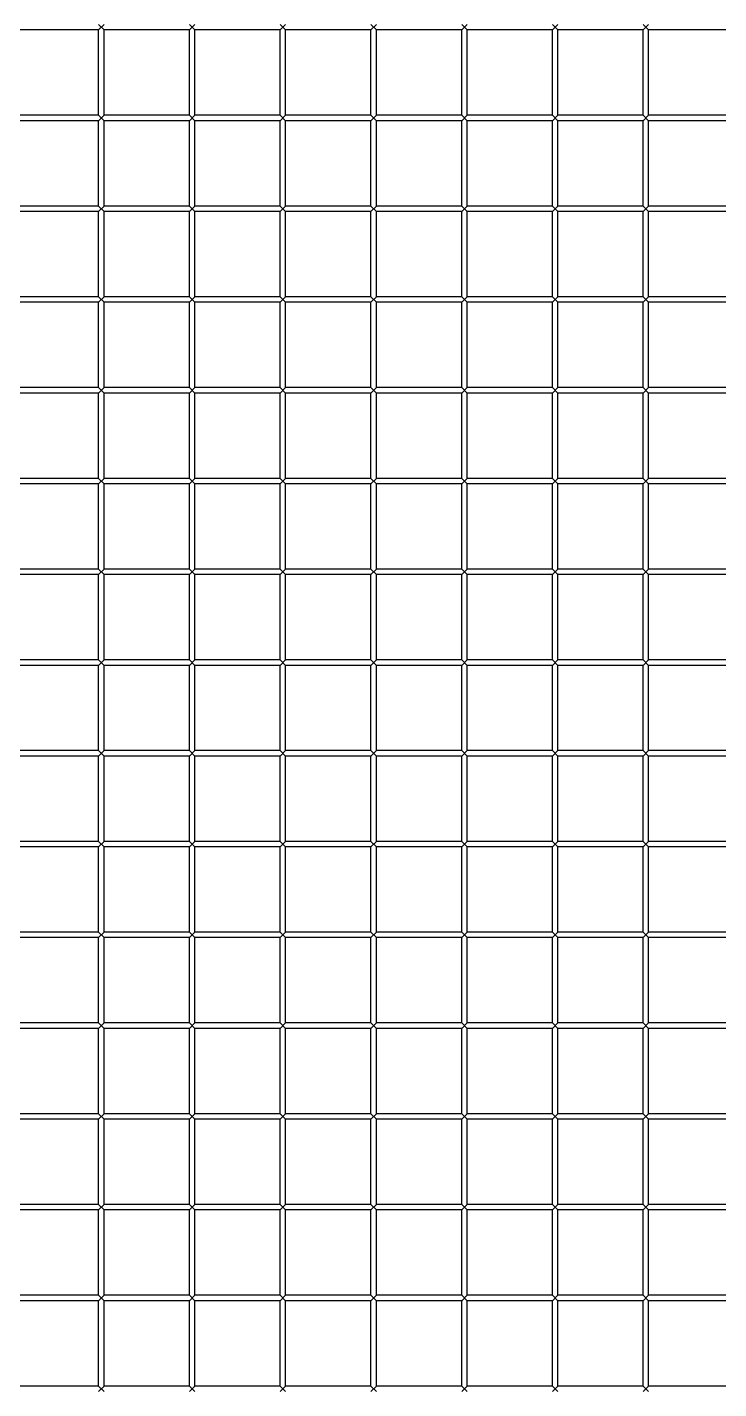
# Model space of a CAD drawing. Header units: millimetres. Extents: x -198529 to 244266, y -64 to 158464.
# Drawn here: x -172396 to -172015, y 120141 to 120891 of the extents above; entities that cross this region are included whole.
import ezdxf

# ---------------------------------------------------------------- set-up
doc = ezdxf.new("R2010")
doc.units = ezdxf.units.MM
doc.layers.add('0-DCC', color=30, linetype='Continuous')

# ---------------------------------------------------------------- blocks, each defined once
blk = doc.blocks.new('DCC2850x2300(右)')
at = {"color": 0, "linetype": 'Continuous'}
for p, q in [((53086.5, -72856.48), (53083.5, -72853.48)), ((53083.5, -72856.48), (53086.5, -72853.48)), ((53136.5, -72856.48), (53133.5, -72853.48)), ((53133.5, -72856.48), (53136.5, -72853.48)), ((53186.5, -72856.48), (53183.5, -72853.48)), ((53183.5, -72856.48), (53186.5, -72853.48)), ((53236.5, -72856.48), (53233.5, -72853.48)), ((53233.5, -72856.48), (53236.5, -72853.48)), ((53286.5, -72856.48), (53283.5, -72853.48)), ((53283.5, -72856.48), (53286.5, -72853.48)), ((53336.5, -72856.48), (53333.5, -72853.48)), ((53333.5, -72856.48), (53336.5, -72853.48)), ((53386.5, -72856.48), (53383.5, -72853.48)), ((53383.5, -72856.48), (53386.5, -72853.48)), ((53036.5, -72856.48), (53083.5, -72856.48)), ((53083.5, -72903.48), (53083.5, -72856.48)), ((53086.5, -72903.48), (53086.5, -72856.48)), ((53086.5, -72856.48), (53133.5, -72856.48)), ((53133.5, -72903.48), (53133.5, -72856.48)), ((53136.5, -72903.48), (53136.5, -72856.48)), ((53136.5, -72856.48), (53183.5, -72856.48)), ((53183.5, -72903.48), (53183.5, -72856.48)), ((53186.5, -72903.48), (53186.5, -72856.48)), ((53186.5, -72856.48), (53233.5, -72856.48)), ((53233.5, -72903.48), (53233.5, -72856.48)), ((53236.5, -72903.48), (53236.5, -72856.48)), ((53236.5, -72856.48), (53283.5, -72856.48)), ((53283.5, -72903.48), (53283.5, -72856.48)), ((53286.5, -72903.48), (53286.5, -72856.48)), ((53286.5, -72856.48), (53333.5, -72856.48)), ((53333.5, -72903.48), (53333.5, -72856.48)), ((53336.5, -72903.48), (53336.5, -72856.48)), ((53336.5, -72856.48), (53383.5, -72856.48)), ((53383.5, -72903.48), (53383.5, -72856.48)), ((53386.5, -72903.48), (53386.5, -72856.48)), ((53386.5, -72856.48), (53433.5, -72856.48)), ((53036.5, -72903.48), (53083.5, -72903.48)), ((53036.5, -72906.48), (53083.5, -72906.48)), ((53086.5, -72906.48), (53083.5, -72903.48)), ((53083.5, -72906.48), (53086.5, -72903.48)), ((53083.5, -72953.48), (53083.5, -72906.48)), ((53086.5, -72903.48), (53133.5, -72903.48)), ((53086.5, -72953.48), (53086.5, -72906.48)), ((53086.5, -72906.48), (53133.5, -72906.48)), ((53136.5, -72906.48), (53133.5, -72903.48)), ((53133.5, -72906.48), (53136.5, -72903.48)), ((53133.5, -72953.48), (53133.5, -72906.48)), ((53136.5, -72903.48), (53183.5, -72903.48)), ((53136.5, -72953.48), (53136.5, -72906.48)), ((53136.5, -72906.48), (53183.5, -72906.48)), ((53186.5, -72906.48), (53183.5, -72903.48)), ((53183.5, -72906.48), (53186.5, -72903.48)), ((53183.5, -72953.48), (53183.5, -72906.48)), ((53186.5, -72903.48), (53233.5, -72903.48)), ((53186.5, -72953.48), (53186.5, -72906.48)), ((53186.5, -72906.48), (53233.5, -72906.48)), ((53236.5, -72906.48), (53233.5, -72903.48)), ((53233.5, -72906.48), (53236.5, -72903.48)), ((53233.5, -72953.48), (53233.5, -72906.48)), ((53236.5, -72903.48), (53283.5, -72903.48)), ((53236.5, -72953.48), (53236.5, -72906.48)), ((53236.5, -72906.48), (53283.5, -72906.48)), ((53286.5, -72906.48), (53283.5, -72903.48)), ((53283.5, -72906.48), (53286.5, -72903.48)), ((53283.5, -72953.48), (53283.5, -72906.48)), ((53286.5, -72903.48), (53333.5, -72903.48)), ((53286.5, -72953.48), (53286.5, -72906.48)), ((53286.5, -72906.48), (53333.5, -72906.48)), ((53336.5, -72906.48), (53333.5, -72903.48)), ((53333.5, -72906.48), (53336.5, -72903.48)), ((53333.5, -72953.48), (53333.5, -72906.48)), ((53336.5, -72903.48), (53383.5, -72903.48)), ((53336.5, -72953.48), (53336.5, -72906.48)), ((53336.5, -72906.48), (53383.5, -72906.48)), ((53386.5, -72906.48), (53383.5, -72903.48)), ((53383.5, -72906.48), (53386.5, -72903.48)), ((53383.5, -72953.48), (53383.5, -72906.48)), ((53386.5, -72903.48), (53433.5, -72903.48)), ((53386.5, -72953.48), (53386.5, -72906.48)), ((53386.5, -72906.48), (53433.5, -72906.48)), ((53036.5, -72953.48), (53083.5, -72953.48)), ((53036.5, -72956.48), (53083.5, -72956.48)), ((53086.5, -72956.48), (53083.5, -72953.48)), ((53083.5, -72956.48), (53086.5, -72953.48)), ((53083.5, -73003.48), (53083.5, -72956.48)), ((53086.5, -72953.48), (53133.5, -72953.48)), ((53086.5, -73003.48), (53086.5, -72956.48)), ((53086.5, -72956.48), (53133.5, -72956.48)), ((53136.5, -72956.48), (53133.5, -72953.48)), ((53133.5, -72956.48), (53136.5, -72953.48)), ((53133.5, -73003.48), (53133.5, -72956.48)), ((53136.5, -72953.48), (53183.5, -72953.48)), ((53136.5, -73003.48), (53136.5, -72956.48)), ((53136.5, -72956.48), (53183.5, -72956.48)), ((53186.5, -72956.48), (53183.5, -72953.48)), ((53183.5, -72956.48), (53186.5, -72953.48)), ((53183.5, -73003.48), (53183.5, -72956.48)), ((53186.5, -72953.48), (53233.5, -72953.48)), ((53186.5, -73003.48), (53186.5, -72956.48)), ((53186.5, -72956.48), (53233.5, -72956.48)), ((53236.5, -72956.48), (53233.5, -72953.48)), ((53233.5, -72956.48), (53236.5, -72953.48)), ((53233.5, -73003.48), (53233.5, -72956.48)), ((53236.5, -72953.48), (53283.5, -72953.48)), ((53236.5, -73003.48), (53236.5, -72956.48)), ((53236.5, -72956.48), (53283.5, -72956.48)), ((53286.5, -72956.48), (53283.5, -72953.48)), ((53283.5, -72956.48), (53286.5, -72953.48)), ((53283.5, -73003.48), (53283.5, -72956.48)), ((53286.5, -72953.48), (53333.5, -72953.48)), ((53286.5, -73003.48), (53286.5, -72956.48)), ((53286.5, -72956.48), (53333.5, -72956.48)), ((53336.5, -72956.48), (53333.5, -72953.48)), ((53333.5, -72956.48), (53336.5, -72953.48)), ((53333.5, -73003.48), (53333.5, -72956.48)), ((53336.5, -72953.48), (53383.5, -72953.48)), ((53336.5, -73003.48), (53336.5, -72956.48)), ((53336.5, -72956.48), (53383.5, -72956.48)), ((53386.5, -72956.48), (53383.5, -72953.48)), ((53383.5, -72956.48), (53386.5, -72953.48)), ((53383.5, -73003.48), (53383.5, -72956.48)), ((53386.5, -72953.48), (53433.5, -72953.48)), ((53386.5, -73003.48), (53386.5, -72956.48)), ((53386.5, -72956.48), (53433.5, -72956.48)), ((53036.5, -73003.48), (53083.5, -73003.48)), ((53086.5, -73006.48), (53083.5, -73003.48)), ((53083.5, -73006.48), (53086.5, -73003.48)), ((53086.5, -73003.48), (53133.5, -73003.48)), ((53136.5, -73006.48), (53133.5, -73003.48)), ((53133.5, -73006.48), (53136.5, -73003.48)), ((53136.5, -73003.48), (53183.5, -73003.48)), ((53186.5, -73006.48), (53183.5, -73003.48)), ((53183.5, -73006.48), (53186.5, -73003.48)), ((53186.5, -73003.48), (53233.5, -73003.48)), ((53236.5, -73006.48), (53233.5, -73003.48)), ((53233.5, -73006.48), (53236.5, -73003.48)), ((53236.5, -73003.48), (53283.5, -73003.48)), ((53286.5, -73006.48), (53283.5, -73003.48)), ((53283.5, -73006.48), (53286.5, -73003.48)), ((53286.5, -73003.48), (53333.5, -73003.48)), ((53336.5, -73006.48), (53333.5, -73003.48)), ((53333.5, -73006.48), (53336.5, -73003.48)), ((53336.5, -73003.48), (53383.5, -73003.48)), ((53386.5, -73006.48), (53383.5, -73003.48)), ((53383.5, -73006.48), (53386.5, -73003.48)), ((53386.5, -73003.48), (53433.5, -73003.48)), ((53036.5, -73006.48), (53083.5, -73006.48)), ((53083.5, -73053.48), (53083.5, -73006.48)), ((53086.5, -73053.48), (53086.5, -73006.48)), ((53086.5, -73006.48), (53133.5, -73006.48)), ((53133.5, -73053.48), (53133.5, -73006.48)), ((53136.5, -73053.48), (53136.5, -73006.48)), ((53136.5, -73006.48), (53183.5, -73006.48)), ((53183.5, -73053.48), (53183.5, -73006.48)), ((53186.5, -73053.48), (53186.5, -73006.48)), ((53186.5, -73006.48), (53233.5, -73006.48)), ((53233.5, -73053.48), (53233.5, -73006.48)), ((53236.5, -73053.48), (53236.5, -73006.48)), ((53236.5, -73006.48), (53283.5, -73006.48)), ((53283.5, -73053.48), (53283.5, -73006.48)), ((53286.5, -73053.48), (53286.5, -73006.48)), ((53286.5, -73006.48), (53333.5, -73006.48)), ((53333.5, -73053.48), (53333.5, -73006.48)), ((53336.5, -73053.48), (53336.5, -73006.48)), ((53336.5, -73006.48), (53383.5, -73006.48)), ((53383.5, -73053.48), (53383.5, -73006.48)), ((53386.5, -73053.48), (53386.5, -73006.48)), ((53386.5, -73006.48), (53433.5, -73006.48)), ((53036.5, -73053.48), (53083.5, -73053.48)), ((53036.5, -73056.48), (53083.5, -73056.48)), ((53086.5, -73056.48), (53083.5, -73053.48)), ((53083.5, -73056.48), (53086.5, -73053.48)), ((53083.5, -73103.48), (53083.5, -73056.48)), ((53086.5, -73053.48), (53133.5, -73053.48)), ((53086.5, -73103.48), (53086.5, -73056.48)), ((53086.5, -73056.48), (53133.5, -73056.48)), ((53136.5, -73056.48), (53133.5, -73053.48)), ((53133.5, -73056.48), (53136.5, -73053.48)), ((53133.5, -73103.48), (53133.5, -73056.48)), ((53136.5, -73053.48), (53183.5, -73053.48)), ((53136.5, -73103.48), (53136.5, -73056.48)), ((53136.5, -73056.48), (53183.5, -73056.48)), ((53186.5, -73056.48), (53183.5, -73053.48)), ((53183.5, -73056.48), (53186.5, -73053.48)), ((53183.5, -73103.48), (53183.5, -73056.48)), ((53186.5, -73053.48), (53233.5, -73053.48)), ((53186.5, -73103.48), (53186.5, -73056.48)), ((53186.5, -73056.48), (53233.5, -73056.48)), ((53236.5, -73056.48), (53233.5, -73053.48)), ((53233.5, -73056.48), (53236.5, -73053.48)), ((53233.5, -73103.48), (53233.5, -73056.48)), ((53236.5, -73053.48), (53283.5, -73053.48)), ((53236.5, -73103.48), (53236.5, -73056.48)), ((53236.5, -73056.48), (53283.5, -73056.48)), ((53286.5, -73056.48), (53283.5, -73053.48)), ((53283.5, -73056.48), (53286.5, -73053.48)), ((53283.5, -73103.48), (53283.5, -73056.48)), ((53286.5, -73053.48), (53333.5, -73053.48)), ((53286.5, -73103.48), (53286.5, -73056.48)), ((53286.5, -73056.48), (53333.5, -73056.48)), ((53336.5, -73056.48), (53333.5, -73053.48)), ((53333.5, -73056.48), (53336.5, -73053.48)), ((53333.5, -73103.48), (53333.5, -73056.48)), ((53336.5, -73053.48), (53383.5, -73053.48)), ((53336.5, -73103.48), (53336.5, -73056.48)), ((53336.5, -73056.48), (53383.5, -73056.48)), ((53386.5, -73056.48), (53383.5, -73053.48)), ((53383.5, -73056.48), (53386.5, -73053.48)), ((53383.5, -73103.48), (53383.5, -73056.48)), ((53386.5, -73053.48), (53433.5, -73053.48)), ((53386.5, -73103.48), (53386.5, -73056.48)), ((53386.5, -73056.48), (53433.5, -73056.48)), ((53036.5, -73103.48), (53083.5, -73103.48)), ((53036.5, -73106.48), (53083.5, -73106.48)), ((53086.5, -73106.48), (53083.5, -73103.48)), ((53083.5, -73106.48), (53086.5, -73103.48)), ((53083.5, -73153.48), (53083.5, -73106.48)), ((53086.5, -73103.48), (53133.5, -73103.48)), ((53086.5, -73153.48), (53086.5, -73106.48)), ((53086.5, -73106.48), (53133.5, -73106.48)), ((53136.5, -73106.48), (53133.5, -73103.48)), ((53133.5, -73106.48), (53136.5, -73103.48)), ((53133.5, -73153.48), (53133.5, -73106.48)), ((53136.5, -73103.48), (53183.5, -73103.48)), ((53136.5, -73153.48), (53136.5, -73106.48)), ((53136.5, -73106.48), (53183.5, -73106.48)), ((53186.5, -73106.48), (53183.5, -73103.48)), ((53183.5, -73106.48), (53186.5, -73103.48)), ((53183.5, -73153.48), (53183.5, -73106.48)), ((53186.5, -73103.48), (53233.5, -73103.48)), ((53186.5, -73153.48), (53186.5, -73106.48)), ((53186.5, -73106.48), (53233.5, -73106.48)), ((53236.5, -73106.48), (53233.5, -73103.48)), ((53233.5, -73106.48), (53236.5, -73103.48)), ((53233.5, -73153.48), (53233.5, -73106.48)), ((53236.5, -73103.48), (53283.5, -73103.48)), ((53236.5, -73153.48), (53236.5, -73106.48)), ((53236.5, -73106.48), (53283.5, -73106.48)), ((53286.5, -73106.48), (53283.5, -73103.48)), ((53283.5, -73106.48), (53286.5, -73103.48)), ((53283.5, -73153.48), (53283.5, -73106.48)), ((53286.5, -73103.48), (53333.5, -73103.48)), ((53286.5, -73153.48), (53286.5, -73106.48)), ((53286.5, -73106.48), (53333.5, -73106.48)), ((53336.5, -73106.48), (53333.5, -73103.48)), ((53333.5, -73106.48), (53336.5, -73103.48)), ((53333.5, -73153.48), (53333.5, -73106.48)), ((53336.5, -73103.48), (53383.5, -73103.48)), ((53336.5, -73153.48), (53336.5, -73106.48)), ((53336.5, -73106.48), (53383.5, -73106.48)), ((53386.5, -73106.48), (53383.5, -73103.48)), ((53383.5, -73106.48), (53386.5, -73103.48)), ((53383.5, -73153.48), (53383.5, -73106.48)), ((53386.5, -73103.48), (53433.5, -73103.48)), ((53386.5, -73153.48), (53386.5, -73106.48)), ((53386.5, -73106.48), (53433.5, -73106.48)), ((53036.5, -73153.48), (53083.5, -73153.48)), ((53086.5, -73156.48), (53083.5, -73153.48)), ((53086.5, -73153.48), (53083.5, -73156.48)), ((53086.5, -73153.48), (53133.5, -73153.48)), ((53136.5, -73156.48), (53133.5, -73153.48)), ((53133.5, -73156.48), (53136.5, -73153.48)), ((53136.5, -73153.48), (53183.5, -73153.48)), ((53186.5, -73156.48), (53183.5, -73153.48)), ((53183.5, -73156.48), (53186.5, -73153.48)), ((53186.5, -73153.48), (53233.5, -73153.48)), ((53236.5, -73156.48), (53233.5, -73153.48)), ((53233.5, -73156.48), (53236.5, -73153.48)), ((53236.5, -73153.48), (53283.5, -73153.48)), ((53286.5, -73156.48), (53283.5, -73153.48)), ((53283.5, -73156.48), (53286.5, -73153.48)), ((53286.5, -73153.48), (53333.5, -73153.48)), ((53336.5, -73156.48), (53333.5, -73153.48)), ((53333.5, -73156.48), (53336.5, -73153.48)), ((53336.5, -73153.48), (53383.5, -73153.48)), ((53386.5, -73156.48), (53383.5, -73153.48)), ((53383.5, -73156.48), (53386.5, -73153.48)), ((53386.5, -73153.48), (53433.5, -73153.48)), ((53036.5, -73156.48), (53083.5, -73156.48)), ((53083.5, -73203.48), (53083.5, -73156.48)), ((53086.5, -73203.48), (53086.5, -73156.48)), ((53086.5, -73156.48), (53133.5, -73156.48)), ((53133.5, -73203.48), (53133.5, -73156.48)), ((53136.5, -73203.48), (53136.5, -73156.48)), ((53136.5, -73156.48), (53183.5, -73156.48)), ((53183.5, -73203.48), (53183.5, -73156.48)), ((53186.5, -73203.48), (53186.5, -73156.48)), ((53186.5, -73156.48), (53233.5, -73156.48)), ((53233.5, -73203.48), (53233.5, -73156.48)), ((53236.5, -73203.48), (53236.5, -73156.48)), ((53236.5, -73156.48), (53283.5, -73156.48)), ((53283.5, -73203.48), (53283.5, -73156.48)), ((53286.5, -73203.48), (53286.5, -73156.48)), ((53286.5, -73156.48), (53333.5, -73156.48)), ((53333.5, -73203.48), (53333.5, -73156.48)), ((53336.5, -73203.48), (53336.5, -73156.48)), ((53336.5, -73156.48), (53383.5, -73156.48)), ((53383.5, -73203.48), (53383.5, -73156.48)), ((53386.5, -73203.48), (53386.5, -73156.48)), ((53386.5, -73156.48), (53433.5, -73156.48)), ((53036.5, -73203.48), (53083.5, -73203.48)), ((53036.5, -73206.48), (53083.5, -73206.48)), ((53086.5, -73206.48), (53083.5, -73203.48)), ((53086.5, -73203.48), (53083.5, -73206.48)), ((53083.5, -73253.48), (53083.5, -73206.48)), ((53086.5, -73203.48), (53133.5, -73203.48)), ((53086.5, -73253.48), (53086.5, -73206.48)), ((53086.5, -73206.48), (53133.5, -73206.48)), ((53136.5, -73206.48), (53133.5, -73203.48)), ((53136.5, -73203.48), (53133.5, -73206.48)), ((53133.5, -73253.48), (53133.5, -73206.48)), ((53136.5, -73203.48), (53183.5, -73203.48)), ((53136.5, -73253.48), (53136.5, -73206.48)), ((53136.5, -73206.48), (53183.5, -73206.48)), ((53186.5, -73206.48), (53183.5, -73203.48)), ((53183.5, -73206.48), (53186.5, -73203.48)), ((53183.5, -73253.48), (53183.5, -73206.48)), ((53186.5, -73203.48), (53233.5, -73203.48)), ((53186.5, -73253.48), (53186.5, -73206.48)), ((53186.5, -73206.48), (53233.5, -73206.48)), ((53236.5, -73206.48), (53233.5, -73203.48)), ((53233.5, -73206.48), (53236.5, -73203.48)), ((53233.5, -73253.48), (53233.5, -73206.48)), ((53236.5, -73203.48), (53283.5, -73203.48)), ((53236.5, -73253.48), (53236.5, -73206.48)), ((53236.5, -73206.48), (53283.5, -73206.48)), ((53286.5, -73206.48), (53283.5, -73203.48)), ((53283.5, -73206.48), (53286.5, -73203.48)), ((53283.5, -73253.48), (53283.5, -73206.48)), ((53286.5, -73203.48), (53333.5, -73203.48)), ((53286.5, -73253.48), (53286.5, -73206.48)), ((53286.5, -73206.48), (53333.5, -73206.48)), ((53336.5, -73206.48), (53333.5, -73203.48)), ((53333.5, -73206.48), (53336.5, -73203.48)), ((53333.5, -73253.48), (53333.5, -73206.48)), ((53336.5, -73203.48), (53383.5, -73203.48)), ((53336.5, -73253.48), (53336.5, -73206.48)), ((53336.5, -73206.48), (53383.5, -73206.48)), ((53386.5, -73206.48), (53383.5, -73203.48)), ((53383.5, -73206.48), (53386.5, -73203.48)), ((53383.5, -73253.48), (53383.5, -73206.48)), ((53386.5, -73203.48), (53433.5, -73203.48)), ((53386.5, -73253.48), (53386.5, -73206.48)), ((53386.5, -73206.48), (53433.5, -73206.48)), ((53036.5, -73253.48), (53083.5, -73253.48)), ((53036.5, -73256.48), (53083.5, -73256.48)), ((53086.5, -73256.48), (53083.5, -73253.48)), ((53086.5, -73253.48), (53083.5, -73256.48)), ((53083.5, -73303.48), (53083.5, -73256.48)), ((53086.5, -73253.48), (53133.5, -73253.48)), ((53086.5, -73303.48), (53086.5, -73256.48)), ((53086.5, -73256.48), (53133.5, -73256.48)), ((53136.5, -73256.48), (53133.5, -73253.48)), ((53136.5, -73253.48), (53133.5, -73256.48)), ((53133.5, -73303.48), (53133.5, -73256.48)), ((53136.5, -73253.48), (53183.5, -73253.48)), ((53136.5, -73303.48), (53136.5, -73256.48)), ((53136.5, -73256.48), (53183.5, -73256.48)), ((53186.5, -73256.48), (53183.5, -73253.48)), ((53186.5, -73253.48), (53183.5, -73256.48)), ((53183.5, -73303.48), (53183.5, -73256.48)), ((53186.5, -73253.48), (53233.5, -73253.48)), ((53186.5, -73303.48), (53186.5, -73256.48)), ((53186.5, -73256.48), (53233.5, -73256.48)), ((53236.5, -73256.48), (53233.5, -73253.48)), ((53233.5, -73256.48), (53236.5, -73253.48)), ((53233.5, -73303.48), (53233.5, -73256.48)), ((53236.5, -73253.48), (53283.5, -73253.48)), ((53236.5, -73303.48), (53236.5, -73256.48)), ((53236.5, -73256.48), (53283.5, -73256.48)), ((53286.5, -73256.48), (53283.5, -73253.48)), ((53283.5, -73256.48), (53286.5, -73253.48)), ((53283.5, -73303.48), (53283.5, -73256.48)), ((53286.5, -73253.48), (53333.5, -73253.48)), ((53286.5, -73303.48), (53286.5, -73256.48)), ((53286.5, -73256.48), (53333.5, -73256.48)), ((53336.5, -73256.48), (53333.5, -73253.48)), ((53333.5, -73256.48), (53336.5, -73253.48)), ((53333.5, -73303.48), (53333.5, -73256.48)), ((53336.5, -73253.48), (53383.5, -73253.48)), ((53336.5, -73303.48), (53336.5, -73256.48)), ((53336.5, -73256.48), (53383.5, -73256.48)), ((53386.5, -73256.48), (53383.5, -73253.48)), ((53383.5, -73256.48), (53386.5, -73253.48)), ((53383.5, -73303.48), (53383.5, -73256.48)), ((53386.5, -73253.48), (53433.5, -73253.48)), ((53386.5, -73303.48), (53386.5, -73256.48)), ((53386.5, -73256.48), (53433.5, -73256.48)), ((53036.5, -73303.48), (53083.5, -73303.48)), ((53086.5, -73306.48), (53083.5, -73303.48)), ((53086.5, -73303.48), (53083.5, -73306.48)), ((53086.5, -73303.48), (53133.5, -73303.48)), ((53136.5, -73306.48), (53133.5, -73303.48)), ((53136.5, -73303.48), (53133.5, -73306.48)), ((53136.5, -73303.48), (53183.5, -73303.48)), ((53186.5, -73306.48), (53183.5, -73303.48)), ((53186.5, -73303.48), (53183.5, -73306.48)), ((53186.5, -73303.48), (53233.5, -73303.48)), ((53236.5, -73306.48), (53233.5, -73303.48)), ((53236.5, -73303.48), (53233.5, -73306.48)), ((53236.5, -73303.48), (53283.5, -73303.48)), ((53286.5, -73306.48), (53283.5, -73303.48)), ((53283.5, -73306.48), (53286.5, -73303.48)), ((53286.5, -73303.48), (53333.5, -73303.48)), ((53336.5, -73306.48), (53333.5, -73303.48)), ((53333.5, -73306.48), (53336.5, -73303.48)), ((53336.5, -73303.48), (53383.5, -73303.48)), ((53386.5, -73306.48), (53383.5, -73303.48)), ((53383.5, -73306.48), (53386.5, -73303.48)), ((53386.5, -73303.48), (53433.5, -73303.48)), ((53036.5, -73306.48), (53083.5, -73306.48)), ((53083.5, -73353.48), (53083.5, -73306.48)), ((53086.5, -73353.48), (53086.5, -73306.48)), ((53086.5, -73306.48), (53133.5, -73306.48)), ((53133.5, -73353.48), (53133.5, -73306.48)), ((53136.5, -73353.48), (53136.5, -73306.48)), ((53136.5, -73306.48), (53183.5, -73306.48)), ((53183.5, -73353.48), (53183.5, -73306.48)), ((53186.5, -73353.48), (53186.5, -73306.48)), ((53186.5, -73306.48), (53233.5, -73306.48)), ((53233.5, -73353.48), (53233.5, -73306.48)), ((53236.5, -73353.48), (53236.5, -73306.48)), ((53236.5, -73306.48), (53283.5, -73306.48)), ((53283.5, -73353.48), (53283.5, -73306.48)), ((53286.5, -73353.48), (53286.5, -73306.48)), ((53286.5, -73306.48), (53333.5, -73306.48)), ((53333.5, -73353.48), (53333.5, -73306.48)), ((53336.5, -73353.48), (53336.5, -73306.48)), ((53336.5, -73306.48), (53383.5, -73306.48)), ((53383.5, -73353.48), (53383.5, -73306.48)), ((53386.5, -73353.48), (53386.5, -73306.48)), ((53386.5, -73306.48), (53433.5, -73306.48)), ((53036.5, -73353.48), (53083.5, -73353.48)), ((53036.5, -73356.48), (53083.5, -73356.48)), ((53086.5, -73356.48), (53083.5, -73353.48)), ((53086.5, -73353.48), (53083.5, -73356.48)), ((53083.5, -73403.48), (53083.5, -73356.48)), ((53086.5, -73353.48), (53133.5, -73353.48)), ((53086.5, -73403.48), (53086.5, -73356.48)), ((53086.5, -73356.48), (53133.5, -73356.48)), ((53136.5, -73353.48), (53133.5, -73356.48)), ((53136.5, -73356.48), (53133.5, -73353.48)), ((53133.5, -73403.48), (53133.5, -73356.48)), ((53136.5, -73353.48), (53183.5, -73353.48)), ((53136.5, -73403.48), (53136.5, -73356.48)), ((53136.5, -73356.48), (53183.5, -73356.48)), ((53186.5, -73353.48), (53183.5, -73356.48)), ((53186.5, -73356.48), (53183.5, -73353.48)), ((53183.5, -73403.48), (53183.5, -73356.48)), ((53186.5, -73353.48), (53233.5, -73353.48)), ((53186.5, -73403.48), (53186.5, -73356.48)), ((53186.5, -73356.48), (53233.5, -73356.48)), ((53236.5, -73356.48), (53233.5, -73353.48)), ((53236.5, -73353.48), (53233.5, -73356.48)), ((53233.5, -73403.48), (53233.5, -73356.48)), ((53236.5, -73353.48), (53283.5, -73353.48)), ((53236.5, -73403.48), (53236.5, -73356.48)), ((53236.5, -73356.48), (53283.5, -73356.48)), ((53286.5, -73356.48), (53283.5, -73353.48)), ((53286.5, -73353.48), (53283.5, -73356.48)), ((53283.5, -73403.48), (53283.5, -73356.48)), ((53286.5, -73353.48), (53333.5, -73353.48)), ((53286.5, -73403.48), (53286.5, -73356.48)), ((53286.5, -73356.48), (53333.5, -73356.48)), ((53333.5, -73356.48), (53336.5, -73353.48)), ((53336.5, -73356.48), (53333.5, -73353.48)), ((53333.5, -73403.48), (53333.5, -73356.48)), ((53336.5, -73353.48), (53383.5, -73353.48)), ((53336.5, -73403.48), (53336.5, -73356.48)), ((53336.5, -73356.48), (53383.5, -73356.48)), ((53386.5, -73356.48), (53383.5, -73353.48)), ((53383.5, -73356.48), (53386.5, -73353.48)), ((53383.5, -73403.48), (53383.5, -73356.48)), ((53386.5, -73353.48), (53433.5, -73353.48)), ((53386.5, -73403.48), (53386.5, -73356.48)), ((53386.5, -73356.48), (53433.5, -73356.48)), ((53036.5, -73403.48), (53083.5, -73403.48)), ((53036.5, -73406.48), (53083.5, -73406.48)), ((53086.5, -73403.48), (53083.5, -73406.48)), ((53086.5, -73406.48), (53083.5, -73403.48)), ((53083.5, -73453.48), (53083.5, -73406.48)), ((53086.5, -73403.48), (53133.5, -73403.48)), ((53086.5, -73453.48), (53086.5, -73406.48)), ((53086.5, -73406.48), (53133.5, -73406.48)), ((53136.5, -73403.48), (53133.5, -73406.48)), ((53136.5, -73406.48), (53133.5, -73403.48)), ((53133.5, -73453.48), (53133.5, -73406.48)), ((53136.5, -73403.48), (53183.5, -73403.48)), ((53136.5, -73453.48), (53136.5, -73406.48)), ((53136.5, -73406.48), (53183.5, -73406.48)), ((53186.5, -73403.48), (53183.5, -73406.48)), ((53186.5, -73406.48), (53183.5, -73403.48)), ((53183.5, -73453.48), (53183.5, -73406.48)), ((53186.5, -73403.48), (53233.5, -73403.48)), ((53186.5, -73453.48), (53186.5, -73406.48)), ((53186.5, -73406.48), (53233.5, -73406.48)), ((53236.5, -73403.48), (53233.5, -73406.48)), ((53236.5, -73406.48), (53233.5, -73403.48)), ((53233.5, -73453.48), (53233.5, -73406.48)), ((53236.5, -73403.48), (53283.5, -73403.48)), ((53236.5, -73453.48), (53236.5, -73406.48)), ((53236.5, -73406.48), (53283.5, -73406.48)), ((53286.5, -73403.48), (53283.5, -73406.48)), ((53286.5, -73406.48), (53283.5, -73403.48)), ((53283.5, -73453.48), (53283.5, -73406.48)), ((53286.5, -73403.48), (53333.5, -73403.48)), ((53286.5, -73453.48), (53286.5, -73406.48)), ((53286.5, -73406.48), (53333.5, -73406.48)), ((53336.5, -73403.48), (53333.5, -73406.48)), ((53336.5, -73406.48), (53333.5, -73403.48)), ((53333.5, -73453.48), (53333.5, -73406.48)), ((53336.5, -73403.48), (53383.5, -73403.48)), ((53336.5, -73453.48), (53336.5, -73406.48)), ((53336.5, -73406.48), (53383.5, -73406.48)), ((53383.5, -73406.48), (53386.5, -73403.48)), ((53386.5, -73406.48), (53383.5, -73403.48)), ((53383.5, -73453.48), (53383.5, -73406.48)), ((53386.5, -73403.48), (53433.5, -73403.48)), ((53386.5, -73453.48), (53386.5, -73406.48)), ((53386.5, -73406.48), (53433.5, -73406.48)), ((53036.5, -73453.48), (53083.5, -73453.48)), ((53086.5, -73453.48), (53083.5, -73456.48)), ((53086.5, -73456.48), (53083.5, -73453.48)), ((53086.5, -73453.48), (53133.5, -73453.48)), ((53136.5, -73453.48), (53133.5, -73456.48)), ((53136.5, -73456.48), (53133.5, -73453.48)), ((53136.5, -73453.48), (53183.5, -73453.48)), ((53186.5, -73453.48), (53183.5, -73456.48)), ((53186.5, -73456.48), (53183.5, -73453.48)), ((53186.5, -73453.48), (53233.5, -73453.48)), ((53236.5, -73453.48), (53233.5, -73456.48)), ((53236.5, -73456.48), (53233.5, -73453.48)), ((53236.5, -73453.48), (53283.5, -73453.48)), ((53286.5, -73453.48), (53283.5, -73456.48)), ((53286.5, -73456.48), (53283.5, -73453.48)), ((53286.5, -73453.48), (53333.5, -73453.48)), ((53336.5, -73453.48), (53333.5, -73456.48)), ((53336.5, -73456.48), (53333.5, -73453.48)), ((53336.5, -73453.48), (53383.5, -73453.48)), ((53386.5, -73453.48), (53383.5, -73456.48)), ((53386.5, -73456.48), (53383.5, -73453.48)), ((53386.5, -73453.48), (53433.5, -73453.48)), ((53036.5, -73456.48), (53083.5, -73456.48)), ((53083.5, -73503.48), (53083.5, -73456.48)), ((53086.5, -73503.48), (53086.5, -73456.48)), ((53086.5, -73456.48), (53133.5, -73456.48)), ((53133.5, -73503.48), (53133.5, -73456.48)), ((53136.5, -73503.48), (53136.5, -73456.48)), ((53136.5, -73456.48), (53183.5, -73456.48)), ((53183.5, -73503.48), (53183.5, -73456.48)), ((53186.5, -73503.48), (53186.5, -73456.48)), ((53186.5, -73456.48), (53233.5, -73456.48)), ((53233.5, -73503.48), (53233.5, -73456.48)), ((53236.5, -73503.48), (53236.5, -73456.48)), ((53236.5, -73456.48), (53283.5, -73456.48)), ((53283.5, -73503.48), (53283.5, -73456.48)), ((53286.5, -73503.48), (53286.5, -73456.48)), ((53286.5, -73456.48), (53333.5, -73456.48)), ((53333.5, -73503.48), (53333.5, -73456.48)), ((53336.5, -73503.48), (53336.5, -73456.48)), ((53336.5, -73456.48), (53383.5, -73456.48)), ((53383.5, -73503.48), (53383.5, -73456.48)), ((53386.5, -73503.48), (53386.5, -73456.48)), ((53386.5, -73456.48), (53433.5, -73456.48)), ((53036.5, -73503.48), (53083.5, -73503.48)), ((53036.5, -73506.48), (53083.5, -73506.48)), ((53086.5, -73503.48), (53083.5, -73506.48)), ((53086.5, -73506.48), (53083.5, -73503.48)), ((53083.5, -73553.48), (53083.5, -73506.48)), ((53086.5, -73503.48), (53133.5, -73503.48)), ((53086.5, -73553.48), (53086.5, -73506.48)), ((53086.5, -73506.48), (53133.5, -73506.48)), ((53136.5, -73503.48), (53133.5, -73506.48)), ((53136.5, -73506.48), (53133.5, -73503.48)), ((53133.5, -73553.48), (53133.5, -73506.48)), ((53136.5, -73503.48), (53183.5, -73503.48)), ((53136.5, -73553.48), (53136.5, -73506.48)), ((53136.5, -73506.48), (53183.5, -73506.48)), ((53186.5, -73503.48), (53183.5, -73506.48)), ((53186.5, -73506.48), (53183.5, -73503.48)), ((53183.5, -73553.48), (53183.5, -73506.48)), ((53186.5, -73503.48), (53233.5, -73503.48)), ((53186.5, -73553.48), (53186.5, -73506.48)), ((53186.5, -73506.48), (53233.5, -73506.48)), ((53236.5, -73503.48), (53233.5, -73506.48)), ((53236.5, -73506.48), (53233.5, -73503.48)), ((53233.5, -73553.48), (53233.5, -73506.48)), ((53236.5, -73503.48), (53283.5, -73503.48)), ((53236.5, -73553.48), (53236.5, -73506.48)), ((53236.5, -73506.48), (53283.5, -73506.48)), ((53286.5, -73503.48), (53283.5, -73506.48)), ((53286.5, -73506.48), (53283.5, -73503.48)), ((53283.5, -73553.48), (53283.5, -73506.48)), ((53286.5, -73503.48), (53333.5, -73503.48)), ((53286.5, -73553.48), (53286.5, -73506.48)), ((53286.5, -73506.48), (53333.5, -73506.48)), ((53336.5, -73503.48), (53333.5, -73506.48)), ((53336.5, -73506.48), (53333.5, -73503.48)), ((53333.5, -73553.48), (53333.5, -73506.48)), ((53336.5, -73503.48), (53383.5, -73503.48)), ((53336.5, -73553.48), (53336.5, -73506.48)), ((53336.5, -73506.48), (53383.5, -73506.48)), ((53386.5, -73503.48), (53383.5, -73506.48)), ((53386.5, -73506.48), (53383.5, -73503.48)), ((53383.5, -73553.48), (53383.5, -73506.48)), ((53386.5, -73503.48), (53433.5, -73503.48)), ((53386.5, -73553.48), (53386.5, -73506.48)), ((53386.5, -73506.48), (53433.5, -73506.48)), ((53036.5, -73553.48), (53083.5, -73553.48)), ((53036.5, -73556.48), (53083.5, -73556.48)), ((53086.5, -73553.48), (53083.5, -73556.48)), ((53086.5, -73556.48), (53083.5, -73553.48)), ((53083.5, -73603.48), (53083.5, -73556.48)), ((53086.5, -73553.48), (53133.5, -73553.48)), ((53086.5, -73603.48), (53086.5, -73556.48)), ((53086.5, -73556.48), (53133.5, -73556.48)), ((53136.5, -73553.48), (53133.5, -73556.48)), ((53136.5, -73556.48), (53133.5, -73553.48)), ((53133.5, -73603.48), (53133.5, -73556.48)), ((53136.5, -73553.48), (53183.5, -73553.48)), ((53136.5, -73603.48), (53136.5, -73556.48)), ((53136.5, -73556.48), (53183.5, -73556.48)), ((53186.5, -73553.48), (53183.5, -73556.48)), ((53186.5, -73556.48), (53183.5, -73553.48)), ((53183.5, -73603.48), (53183.5, -73556.48)), ((53186.5, -73553.48), (53233.5, -73553.48)), ((53186.5, -73603.48), (53186.5, -73556.48)), ((53186.5, -73556.48), (53233.5, -73556.48)), ((53236.5, -73553.48), (53233.5, -73556.48)), ((53236.5, -73556.48), (53233.5, -73553.48)), ((53233.5, -73603.48), (53233.5, -73556.48)), ((53236.5, -73553.48), (53283.5, -73553.48)), ((53236.5, -73603.48), (53236.5, -73556.48)), ((53236.5, -73556.48), (53283.5, -73556.48)), ((53286.5, -73553.48), (53283.5, -73556.48)), ((53286.5, -73556.48), (53283.5, -73553.48)), ((53283.5, -73603.48), (53283.5, -73556.48)), ((53286.5, -73553.48), (53333.5, -73553.48)), ((53286.5, -73603.48), (53286.5, -73556.48)), ((53286.5, -73556.48), (53333.5, -73556.48)), ((53336.5, -73553.48), (53333.5, -73556.48)), ((53336.5, -73556.48), (53333.5, -73553.48)), ((53333.5, -73603.48), (53333.5, -73556.48)), ((53336.5, -73553.48), (53383.5, -73553.48)), ((53336.5, -73603.48), (53336.5, -73556.48)), ((53336.5, -73556.48), (53383.5, -73556.48)), ((53386.5, -73553.48), (53383.5, -73556.48)), ((53386.5, -73556.48), (53383.5, -73553.48)), ((53383.5, -73603.48), (53383.5, -73556.48)), ((53386.5, -73553.48), (53433.5, -73553.48)), ((53386.5, -73603.48), (53386.5, -73556.48)), ((53386.5, -73556.48), (53433.5, -73556.48)), ((53036.5, -73603.48), (53083.5, -73603.48)), ((53086.5, -73603.48), (53083.5, -73606.48)), ((53086.5, -73606.48), (53083.5, -73603.48)), ((53086.5, -73603.48), (53133.5, -73603.48)), ((53136.5, -73603.48), (53133.5, -73606.48)), ((53136.5, -73606.48), (53133.5, -73603.48)), ((53136.5, -73603.48), (53183.5, -73603.48)), ((53186.5, -73603.48), (53183.5, -73606.48)), ((53186.5, -73606.48), (53183.5, -73603.48)), ((53186.5, -73603.48), (53233.5, -73603.48)), ((53236.5, -73603.48), (53233.5, -73606.48)), ((53236.5, -73606.48), (53233.5, -73603.48)), ((53236.5, -73603.48), (53283.5, -73603.48)), ((53286.5, -73603.48), (53283.5, -73606.48)), ((53286.5, -73606.48), (53283.5, -73603.48)), ((53286.5, -73603.48), (53333.5, -73603.48)), ((53336.5, -73603.48), (53333.5, -73606.48)), ((53336.5, -73606.48), (53333.5, -73603.48)), ((53336.5, -73603.48), (53383.5, -73603.48)), ((53386.5, -73603.48), (53383.5, -73606.48)), ((53386.5, -73606.48), (53383.5, -73603.48)), ((53386.5, -73603.48), (53433.5, -73603.48))]:
    blk.add_line(p, q, dxfattribs=at)

msp = doc.modelspace()

# ---------------------------------------------------------------- block references
at = {"layer": '0-DCC', "xscale": -1}
msp.add_blockref('DCC2850x2300(右)', (-118970.54, 193745.49), dxfattribs=at)

doc.saveas('drawing.dxf')
